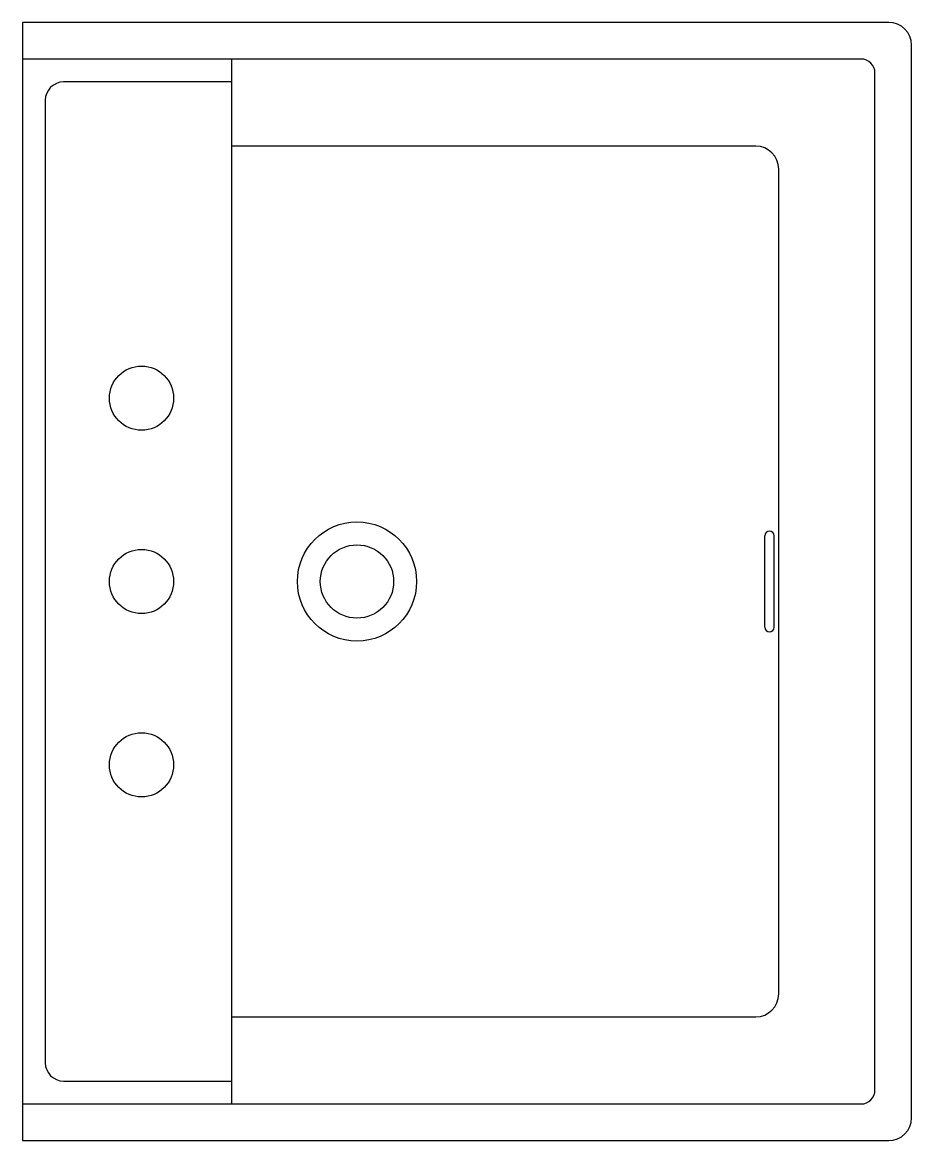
# Model space of a CAD drawing. Header units: millimetres. Extents: x -2894.5 to -2894.015, y 2964.409 to 2965.019.
import ezdxf

# ---------------------------------------------------------------- set-up
doc = ezdxf.new("R2010")
doc.units = ezdxf.units.MM
doc.header["$LTSCALE"] = 10
doc.layers.add('banheiro_louças', color=2, linetype='Continuous')

msp = doc.modelspace()

# ---------------------------------------------------------------- linework, layer by layer
at = {"layer": 'banheiro_louças'}
for p, q in [((-2894.02787, 2965.01938), (-2894.50037, 2965.01938)), ((-2894.50037, 2965.01938), (-2894.50037, 2964.40938)), ((-2894.01537, 2964.42188), (-2894.01537, 2965.00688)), ((-2894.04287, 2964.99938), (-2894.50037, 2964.99938)), ((-2894.38637, 2964.99938), (-2894.38637, 2964.42938)), ((-2894.03537, 2964.43688), (-2894.03537, 2964.99188)), ((-2894.38637, 2964.98688), (-2894.47787, 2964.98688)), ((-2894.48787, 2964.97688), (-2894.48787, 2964.45188)), ((-2894.47787, 2964.44188), (-2894.38637, 2964.44188)), ((-2894.50037, 2964.42938), (-2894.04287, 2964.42938)), ((-2894.50037, 2964.40938), (-2894.02787, 2964.40938))]:
    msp.add_line(p, q, dxfattribs=at)
at = {"layer": 'banheiro_louças', "color": 1}
for p, q in [((-2894.10037, 2964.95188), (-2894.38637, 2964.95188)), ((-2894.08787, 2964.48938), (-2894.08787, 2964.93938)), ((-2894.09537, 2964.68938), (-2894.09537, 2964.73938)), ((-2894.09037, 2964.68938), (-2894.09037, 2964.73938)), ((-2894.38637, 2964.47688), (-2894.10037, 2964.47688))]:
    msp.add_line(p, q, dxfattribs=at)
at = {"layer": 'banheiro_louças'}
for centre in [(-2894.43537, 2964.81438), (-2894.43537, 2964.71438), (-2894.43537, 2964.61438)]:
    msp.add_circle(centre, 0.0175, dxfattribs=at)
at = {"layer": 'banheiro_louças', "color": 1}
for radius in [0.0325, 0.02]:
    msp.add_circle((-2894.31787, 2964.71438), radius, dxfattribs=at)
at = {"layer": 'banheiro_louças'}
for centre, radius, start, end in [((-2894.02787, 2965.00688), 0.0125, 0, 90), ((-2894.04287, 2964.99188), 0.0075, 0, 90), ((-2894.47787, 2964.97688), 0.01, 90, 180), ((-2894.47787, 2964.45188), 0.01, 180, 270), ((-2894.04287, 2964.43688), 0.0075, 270, 0), ((-2894.02787, 2964.42188), 0.0125, 270, 0)]:
    msp.add_arc(centre, radius, start, end, dxfattribs=at)
at = {"layer": 'banheiro_louças', "color": 1}
for centre, radius, start, end in [((-2894.10037, 2964.93938), 0.0125, 0, 90), ((-2894.09287, 2964.73938), 0.0025, 0, 180), ((-2894.09287, 2964.68938), 0.0025, 180, 0), ((-2894.10037, 2964.48938), 0.0125, 270, 0)]:
    msp.add_arc(centre, radius, start, end, dxfattribs=at)

doc.saveas('drawing.dxf')
